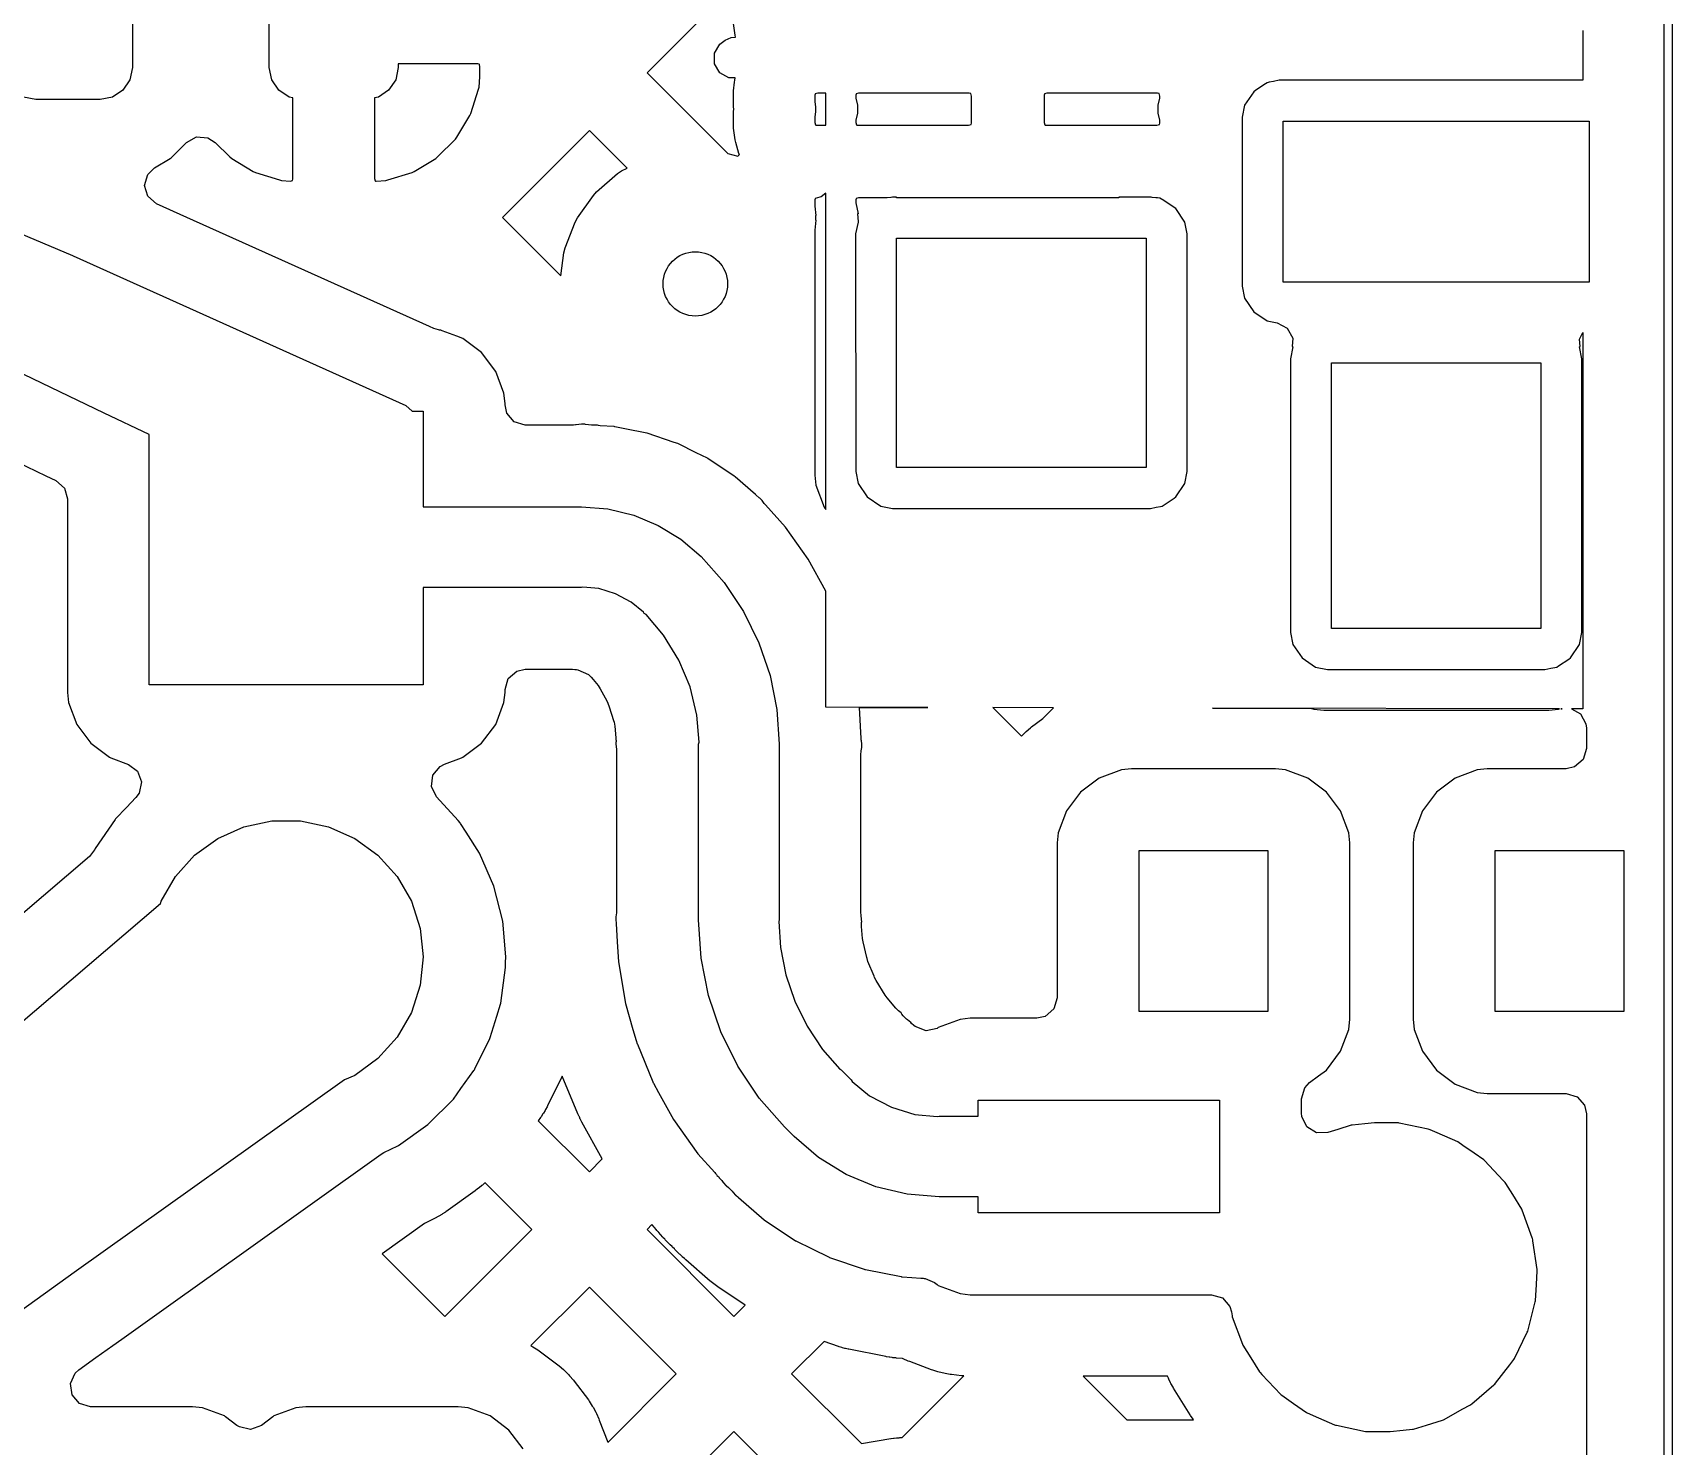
# Model space of a CAD drawing. Extents: x 54.1 to 108.3, y -71.2 to -40.8.
# Drawn here: x 98.14 to 108.31, y -59.66 to -50.88 of the extents above; entities that cross this region are included whole.
import ezdxf

# ---------------------------------------------------------------- set-up
doc = ezdxf.new("R2010")
doc.units = 0
doc.layers.add('BLACK', color=7, linetype='CONTINUOUS')

msp = doc.modelspace()

# ---------------------------------------------------------------- linework, layer by layer
at = {"layer": 'BLACK', "linetype": 'CONTINUOUS'}
for p, q in [((108.265, -71.045), (108.265, -40.895)), ((108.315, -40.87), (108.315, -71.07)), ((98.755, -50.545), (98.755, -51.095)), ((99.605, -51.095), (99.605, -50.545)), ((102.486, -50.5932), (101.95, -51.1287)), ((102.498, -50.8945), (102.487, -50.8229)), ((107.76, -50.8654), (107.76, -51.1755)), ((102.369, -51.0077), (102.402, -50.9516)), ((102.402, -50.9516), (102.435, -50.9263)), ((102.402, -50.9516), (102.402, -50.9516)), ((102.435, -50.9263), (102.473, -50.9104)), ((102.473, -50.9104), (102.5, -50.9068)), ((102.5, -50.9068), (102.498, -50.8945)), ((98.755, -51.095), (98.7398, -51.1715)), ((99.6202, -51.1715), (99.605, -51.095)), ((100.405, -51.095), (100.39, -51.1715)), ((100.899, -51.074), (100.405, -51.074)), ((100.405, -51.074), (100.405, -51.095)), ((100.907, -51.0757), (100.899, -51.074)), ((100.909, -51.0769), (100.907, -51.0757)), ((100.913, -51.0921), (100.909, -51.0769)), ((100.913, -51.1487), (100.913, -51.0921)), ((102.369, -51.0724), (102.369, -51.0077)), ((102.402, -51.1284), (102.369, -51.0724)), ((98.7398, -51.1715), (98.6964, -51.2364)), ((99.6636, -51.2364), (99.6202, -51.1715)), ((100.39, -51.1715), (100.346, -51.2364)), ((100.907, -51.2183), (100.913, -51.1545)), ((100.913, -51.1545), (100.913, -51.1487)), ((101.95, -51.1287), (102.452, -51.6308)), ((102.458, -51.1607), (102.402, -51.1284)), ((102.498, -51.1607), (102.458, -51.1607)), ((102.487, -51.2415), (102.493, -51.1875)), ((102.493, -51.1875), (102.495, -51.1742)), ((102.495, -51.1742), (102.498, -51.1607)), ((105.79, -51.1972), (105.73, -51.2375)), ((105.801, -51.1903), (105.79, -51.1972)), ((105.79, -51.1972), (105.79, -51.1972)), ((105.813, -51.1878), (105.801, -51.1903)), ((105.839, -51.1826), (105.813, -51.1878)), ((105.813, -51.1878), (105.813, -51.1878)), ((105.875, -51.1755), (105.839, -51.1826)), ((106.044, -51.1755), (105.875, -51.1755)), ((107.76, -51.1755), (106.044, -51.1755)), ((98.155, -51.295), (98.0785, -51.2798)), ((98.555, -51.295), (98.155, -51.295)), ((98.6315, -51.2798), (98.555, -51.295)), ((98.6964, -51.2364), (98.6315, -51.2798)), ((99.7285, -51.2798), (99.6636, -51.2364)), ((99.751, -51.2843), (99.7285, -51.2798)), ((99.751, -51.7895), (99.751, -51.2843)), ((100.282, -51.2798), (100.259, -51.2843)), ((100.259, -51.2843), (100.259, -51.7849)), ((100.346, -51.2364), (100.282, -51.2798)), ((100.857, -51.3812), (100.904, -51.2314)), ((100.904, -51.2314), (100.907, -51.2183)), ((102.486, -51.255), (102.487, -51.2415)), ((102.486, -51.3031), (102.486, -51.255)), ((102.994, -51.2609), (102.992, -51.2685)), ((102.992, -51.2685), (102.992, -51.2997)), ((102.995, -51.2595), (102.994, -51.2609)), ((103.01, -51.255), (102.995, -51.2595)), ((103.06, -51.255), (103.01, -51.255)), ((103.06, -51.455), (103.06, -51.255)), ((103.248, -51.2609), (103.246, -51.2685)), ((103.246, -51.2685), (103.246, -51.2738)), ((103.246, -51.2738), (103.247, -51.2861)), ((103.247, -51.2861), (103.256, -51.3304)), ((103.249, -51.2595), (103.248, -51.2609)), ((103.264, -51.255), (103.249, -51.2595)), ((103.951, -51.255), (103.264, -51.255)), ((103.959, -51.2567), (103.951, -51.255)), ((103.961, -51.2579), (103.959, -51.2567)), ((103.965, -51.2731), (103.961, -51.2579)), ((103.965, -51.4415), (103.965, -51.2731)), ((104.417, -51.2609), (104.415, -51.2685)), ((104.415, -51.2685), (104.415, -51.4369)), ((104.418, -51.2595), (104.417, -51.2609)), ((104.433, -51.255), (104.418, -51.2595)), ((105.12, -51.255), (104.433, -51.255)), ((105.128, -51.2567), (105.12, -51.255)), ((105.124, -51.3304), (105.133, -51.2861)), ((105.13, -51.2579), (105.128, -51.2567)), ((105.134, -51.2731), (105.13, -51.2579)), ((105.133, -51.2861), (105.134, -51.2738)), ((105.134, -51.2738), (105.134, -51.2731)), ((105.717, -51.2465), (105.66, -51.3307)), ((105.73, -51.2375), (105.717, -51.2465)), ((100.77, -51.5286), (100.851, -51.395)), ((100.851, -51.395), (100.857, -51.3812)), ((102.486, -51.3065), (102.486, -51.3031)), ((102.486, -51.3202), (102.486, -51.3065)), ((102.487, -51.3236), (102.486, -51.3202)), ((102.486, -51.3898), (102.487, -51.3864)), ((102.486, -51.4035), (102.486, -51.3898)), ((102.487, -51.3372), (102.487, -51.3236)), ((102.488, -51.3406), (102.487, -51.3372)), ((102.487, -51.3728), (102.488, -51.3694)), ((102.487, -51.3864), (102.487, -51.3728)), ((102.489, -51.3543), (102.488, -51.3406)), ((102.488, -51.3694), (102.489, -51.3557)), ((102.489, -51.355), (102.489, -51.3543)), ((102.489, -51.3557), (102.489, -51.355)), ((102.992, -51.2997), (102.992, -51.3065)), ((102.992, -51.3065), (102.996, -51.3414)), ((102.996, -51.3686), (102.992, -51.4035)), ((102.996, -51.3414), (102.996, -51.3686)), ((103.256, -51.3796), (103.247, -51.4239)), ((103.256, -51.3304), (103.256, -51.3796)), ((105.124, -51.3796), (105.124, -51.3304)), ((105.133, -51.4239), (105.124, -51.3796)), ((105.66, -51.3307), (105.645, -51.4049)), ((101.592, -51.4865), (101.052, -52.0268)), ((101.826, -51.7203), (101.592, -51.4865)), ((102.486, -51.4069), (102.486, -51.4035)), ((102.486, -51.455), (102.486, -51.4069)), ((102.487, -51.4729), (102.486, -51.455)), ((102.498, -51.5445), (102.487, -51.4729)), ((102.992, -51.4035), (102.992, -51.4103)), ((102.992, -51.4103), (102.992, -51.4369)), ((102.992, -51.4369), (102.996, -51.4521)), ((102.996, -51.4521), (102.998, -51.4533)), ((102.998, -51.4533), (103.006, -51.455)), ((103.006, -51.455), (103.06, -51.455)), ((103.247, -51.4239), (103.246, -51.4362)), ((103.246, -51.4362), (103.246, -51.4369)), ((103.246, -51.4369), (103.25, -51.4521)), ((103.25, -51.4521), (103.252, -51.4533)), ((103.252, -51.4533), (103.26, -51.455)), ((103.26, -51.455), (103.947, -51.455)), ((103.947, -51.455), (103.962, -51.4505)), ((103.962, -51.4505), (103.963, -51.4491)), ((103.963, -51.4491), (103.965, -51.4415)), ((104.415, -51.4369), (104.419, -51.4521)), ((104.419, -51.4521), (104.421, -51.4533)), ((104.421, -51.4533), (104.429, -51.455)), ((104.429, -51.455), (105.116, -51.455)), ((105.116, -51.455), (105.131, -51.4505)), ((105.131, -51.4505), (105.132, -51.4491)), ((105.132, -51.4491), (105.134, -51.4415)), ((105.134, -51.4362), (105.133, -51.4239)), ((105.134, -51.4415), (105.134, -51.4362)), ((105.645, -51.4049), (105.646, -52.4551)), ((105.9, -52.43), (105.9, -51.43)), ((105.9, -51.43), (107.8, -51.43)), ((107.8, -51.43), (107.8, -52.43)), ((96.6733, -51.54), (98.3837, -52.2645)), ((98.9954, -51.6566), (99.0913, -51.5608)), ((99.0913, -51.5608), (99.1536, -51.5267)), ((99.1536, -51.5267), (99.2244, -51.5318)), ((99.2244, -51.5318), (99.2694, -51.5608)), ((99.2694, -51.5608), (99.3596, -51.6509)), ((100.65, -51.6509), (100.761, -51.5404)), ((100.761, -51.5404), (100.77, -51.5286)), ((102.501, -51.5621), (102.498, -51.5445)), ((102.521, -51.6302), (102.501, -51.5621)), ((98.8916, -51.7195), (98.9889, -51.6606)), ((98.9889, -51.6606), (98.9954, -51.6566)), ((98.9889, -51.6606), (98.9889, -51.6606)), ((99.3596, -51.6509), (99.3714, -51.6602)), ((99.3714, -51.6602), (99.505, -51.7411)), ((100.505, -51.7411), (100.639, -51.6602)), ((100.639, -51.6602), (100.65, -51.6509)), ((102.452, -51.6308), (102.513, -51.6461)), ((102.513, -51.6461), (102.524, -51.6356)), ((102.524, -51.6356), (102.521, -51.6302)), ((98.8309, -51.8279), (98.8506, -51.7597)), ((98.8506, -51.7597), (98.8916, -51.7195)), ((99.505, -51.7411), (99.5188, -51.7473)), ((99.5188, -51.7473), (99.6686, -51.7943)), ((99.6686, -51.7943), (99.6817, -51.7969)), ((99.6817, -51.7969), (99.7366, -51.8019)), ((99.7366, -51.8019), (99.7481, -51.7985)), ((99.7481, -51.7985), (99.7493, -51.7971)), ((99.7493, -51.7971), (99.751, -51.7895)), ((100.259, -51.7849), (100.263, -51.8001)), ((100.263, -51.8001), (100.265, -51.8013)), ((100.265, -51.8013), (100.269, -51.8023)), ((100.269, -51.8023), (100.328, -51.7969)), ((100.328, -51.7969), (100.341, -51.7943)), ((100.341, -51.7943), (100.491, -51.7473)), ((100.491, -51.7473), (100.505, -51.7411)), ((101.637, -51.8678), (101.766, -51.7552)), ((101.766, -51.7552), (101.791, -51.7382)), ((101.791, -51.7382), (101.826, -51.7203)), ((98.8513, -51.8959), (98.8309, -51.8279)), ((98.9052, -51.9421), (98.8513, -51.8959)), ((101.518, -52.0305), (101.617, -51.8903)), ((101.617, -51.8903), (101.637, -51.8678)), ((102.995, -51.9095), (102.994, -51.9109)), ((103.023, -51.9011), (102.995, -51.9095)), ((103.032, -51.8983), (103.023, -51.9011)), ((103.06, -51.8773), (103.032, -51.8983)), ((103.06, -53.8409), (103.06, -51.8773)), ((103.249, -51.9095), (103.248, -51.9109)), ((103.264, -51.905), (103.249, -51.9095)), ((103.44, -51.905), (103.264, -51.905)), ((103.464, -51.9026), (103.44, -51.905)), ((103.465, -51.9024), (103.464, -51.9026)), ((103.475, -51.9005), (103.465, -51.9024)), ((103.5, -51.9005), (103.475, -51.9005)), ((103.5, -51.905), (103.5, -51.9005)), ((104.88, -51.905), (103.5, -51.905)), ((105.075, -51.9005), (104.88, -51.9005)), ((104.88, -51.9005), (104.88, -51.905)), ((105.081, -51.9017), (105.075, -51.9005)), ((105.086, -51.9026), (105.081, -51.9017)), ((105.11, -51.905), (105.086, -51.9026)), ((105.12, -51.905), (105.11, -51.905)), ((105.134, -51.908), (105.12, -51.905)), ((105.145, -51.9143), (105.134, -51.908)), ((98.5807, -53.242), (95.8875, -51.9536)), ((99.0931, -52.0267), (98.9052, -51.9421)), ((102.994, -51.9109), (102.992, -51.9185)), ((102.992, -51.9185), (102.992, -51.9497)), ((102.992, -51.9497), (102.992, -51.9565)), ((102.992, -51.9565), (102.999, -52.0152)), ((103.248, -51.9109), (103.246, -51.9185)), ((103.246, -51.9185), (103.246, -51.9238)), ((103.246, -51.9238), (103.247, -51.9361)), ((103.247, -51.9361), (103.261, -52.0041)), ((103.261, -52.0041), (103.256, -52.005)), ((103.256, -52.005), (103.261, -52.0518)), ((105.149, -51.9153), (105.145, -51.9143)), ((105.233, -51.9715), (105.149, -51.9153)), ((105.29, -52.0557), (105.233, -51.9715)), ((99.0931, -52.0268), (99.0931, -52.0267)), ((100.599, -52.7051), (99.0931, -52.0268)), ((101.052, -52.0268), (101.415, -52.3901)), ((101.442, -52.2169), (101.504, -52.0572)), ((101.504, -52.0572), (101.518, -52.0305)), ((102.998, -52.0447), (102.992, -52.1069)), ((102.992, -52.1069), (102.992, -53.6281)), ((102.999, -52.0152), (102.996, -52.0155)), ((102.996, -52.0155), (102.996, -52.0444)), ((102.996, -52.0444), (102.998, -52.0447)), ((103.26, -52.0557), (103.245, -52.1299)), ((103.261, -52.0518), (103.26, -52.0557)), ((103.26, -52.0557), (103.26, -52.0557)), ((105.304, -52.1299), (105.29, -52.0557)), ((103.245, -52.1299), (103.246, -53.6051)), ((103.5, -53.58), (103.5, -52.155)), ((103.5, -52.155), (105.05, -52.155)), ((105.05, -52.155), (105.05, -53.58)), ((105.304, -53.6051), (105.304, -52.1299)), ((98.3837, -52.2645), (98.3863, -52.2656)), ((98.3863, -52.2656), (100.452, -53.1958)), ((101.415, -52.3901), (101.434, -52.2462)), ((101.434, -52.2462), (101.442, -52.2169)), ((105.646, -52.4551), (105.66, -52.5293)), ((107.8, -52.43), (105.9, -52.43)), ((105.66, -52.5293), (105.717, -52.6135)), ((105.717, -52.6135), (105.801, -52.6697)), ((100.626, -52.7172), (100.599, -52.7051)), ((100.655, -52.725), (100.626, -52.7172)), ((105.801, -52.6697), (105.832, -52.6759)), ((105.832, -52.6759), (105.862, -52.6818)), ((105.862, -52.6818), (105.924, -52.7147)), ((105.924, -52.7147), (105.96, -52.7764)), ((100.655, -52.7256), (100.655, -52.725)), ((100.662, -52.7274), (100.655, -52.7256)), ((100.67, -52.7283), (100.662, -52.7274)), ((100.678, -52.731), (100.67, -52.7283)), ((100.769, -52.7653), (100.678, -52.731)), ((100.678, -52.731), (100.678, -52.731)), ((100.807, -52.7794), (100.769, -52.7653)), ((100.923, -52.8667), (100.807, -52.7794)), ((105.96, -52.7764), (105.955, -52.8297)), ((107.739, -52.783), (107.76, -52.7411)), ((107.744, -52.8298), (107.739, -52.783)), ((107.76, -52.7411), (107.76, -55.08)), ((101.011, -52.9833), (100.923, -52.8667)), ((105.96, -52.8307), (105.945, -52.9049)), ((105.945, -52.9049), (105.946, -54.6051)), ((105.955, -52.8297), (105.96, -52.8307)), ((107.74, -52.8307), (107.744, -52.8298)), ((107.754, -52.9049), (107.74, -52.8307)), ((107.754, -54.6051), (107.754, -52.9049)), ((101.062, -53.1197), (101.011, -52.9833)), ((106.2, -54.58), (106.2, -52.93)), ((106.2, -52.93), (107.5, -52.93)), ((107.5, -52.93), (107.5, -54.58)), ((101.069, -53.1819), (101.062, -53.1197)), ((100.452, -53.1958), (100.492, -53.23)), ((100.492, -53.23), (100.56, -53.23)), ((100.56, -53.23), (100.56, -53.825)), ((101.069, -53.1905), (101.069, -53.1819)), ((101.08, -53.2428), (101.069, -53.1905)), ((97.5819, -53.3273), (98.2177, -53.6315)), ((98.86, -53.3756), (98.5807, -53.242)), ((101.126, -53.2965), (101.08, -53.2428)), ((101.194, -53.3165), (101.126, -53.2965)), ((101.493, -53.3165), (101.194, -53.3165)), ((101.507, -53.3157), (101.493, -53.3165)), ((101.511, -53.3153), (101.507, -53.3157)), ((101.543, -53.3117), (101.511, -53.3153)), ((101.547, -53.3118), (101.543, -53.3117)), ((101.555, -53.3119), (101.547, -53.3118)), ((101.547, -53.3118), (101.547, -53.3118)), ((101.564, -53.312), (101.555, -53.3119)), ((101.568, -53.3125), (101.564, -53.312)), ((101.587, -53.3153), (101.568, -53.3125)), ((101.605, -53.3165), (101.587, -53.3153)), ((101.626, -53.3165), (101.605, -53.3165)), ((101.628, -53.3166), (101.626, -53.3165)), ((101.631, -53.3168), (101.628, -53.3166)), ((101.628, -53.3166), (101.628, -53.3166)), ((101.637, -53.3172), (101.631, -53.3168)), ((101.631, -53.3168), (101.631, -53.3168)), ((101.643, -53.3185), (101.637, -53.3172)), ((101.648, -53.3194), (101.643, -53.3185)), ((101.66, -53.3208), (101.648, -53.319)), ((101.648, -53.319), (101.648, -53.3194)), ((101.743, -53.3263), (101.66, -53.3208)), ((101.747, -53.3265), (101.743, -53.3263)), ((101.743, -53.3263), (101.743, -53.3263)), ((101.751, -53.3273), (101.747, -53.3265)), ((101.813, -53.3398), (101.751, -53.3273)), ((101.751, -53.3273), (101.751, -53.3273)), ((98.86, -54.93), (98.86, -53.3756)), ((101.948, -53.3664), (101.813, -53.3398)), ((101.951, -53.3678), (101.948, -53.3664)), ((102.119, -53.4245), (101.951, -53.3678)), ((101.951, -53.3678), (101.951, -53.3678)), ((102.141, -53.4322), (102.119, -53.4245)), ((102.145, -53.434), (102.141, -53.4322)), ((102.255, -53.4884), (102.145, -53.434)), ((102.145, -53.434), (102.145, -53.434)), ((102.325, -53.5227), (102.255, -53.4884)), ((102.328, -53.525), (102.325, -53.5227)), ((102.491, -53.6341), (102.328, -53.525)), ((102.328, -53.525), (102.328, -53.525)), ((98.2177, -53.6315), (98.2799, -53.6613)), ((102.495, -53.6364), (102.491, -53.6341)), ((102.491, -53.6341), (102.491, -53.6341)), ((102.498, -53.6391), (102.495, -53.6364)), ((102.623, -53.7488), (102.498, -53.6391)), ((102.498, -53.6391), (102.498, -53.6391)), ((102.992, -53.6281), (102.998, -53.6903)), ((103.246, -53.6051), (103.26, -53.6793)), ((105.05, -53.58), (103.5, -53.58)), ((105.29, -53.6793), (105.304, -53.6051)), ((98.2799, -53.6613), (98.3327, -53.7087)), ((98.3327, -53.7087), (98.3515, -53.7749)), ((102.998, -53.6903), (103.049, -53.8267)), ((103.26, -53.6793), (103.317, -53.7635)), ((105.233, -53.7635), (105.29, -53.6793)), ((98.3515, -53.7749), (98.3515, -54.9781)), ((100.56, -53.825), (101.543, -53.825)), ((101.543, -53.825), (101.707, -53.838)), ((101.707, -53.838), (101.868, -53.8765)), ((102.628, -53.7526), (102.623, -53.7488)), ((102.647, -53.7681), (102.628, -53.7526)), ((102.65, -53.7703), (102.647, -53.7681)), ((102.647, -53.7681), (102.647, -53.7681)), ((102.652, -53.7723), (102.65, -53.7703)), ((102.65, -53.7703), (102.65, -53.7703)), ((102.662, -53.7827), (102.652, -53.7723)), ((102.665, -53.7856), (102.662, -53.7827)), ((102.662, -53.7827), (102.662, -53.7827)), ((102.678, -53.8033), (102.665, -53.7856)), ((102.685, -53.8114), (102.678, -53.8033)), ((102.81, -53.952), (102.685, -53.8114)), ((103.049, -53.8267), (103.06, -53.8409)), ((103.317, -53.7635), (103.401, -53.8197)), ((103.401, -53.8197), (103.475, -53.8345)), ((103.475, -53.8345), (104.275, -53.8345)), ((104.275, -53.8345), (105.075, -53.8345)), ((105.075, -53.8345), (105.111, -53.8274)), ((105.111, -53.8274), (105.137, -53.8222)), ((105.137, -53.8222), (105.149, -53.8197)), ((105.137, -53.8222), (105.137, -53.8222)), ((105.149, -53.8197), (105.16, -53.8128)), ((105.16, -53.8128), (105.223, -53.7704)), ((105.16, -53.8128), (105.16, -53.8128)), ((105.223, -53.7704), (105.233, -53.7635)), ((101.868, -53.8765), (102.02, -53.9397)), ((102.02, -53.9397), (102.161, -54.026)), ((102.161, -54.026), (102.287, -54.1332)), ((102.951, -54.1497), (102.81, -53.952)), ((102.287, -54.1332), (102.287, -54.1332)), ((102.287, -54.1332), (102.429, -54.2955)), ((103.06, -54.3477), (102.951, -54.1497)), ((101.543, -54.325), (100.56, -54.325)), ((100.56, -54.325), (100.56, -54.93)), ((101.552, -54.3232), (101.543, -54.325)), ((101.651, -54.333), (101.552, -54.3232)), ((101.755, -54.3646), (101.651, -54.333)), ((102.429, -54.2955), (102.549, -54.4749)), ((103.06, -55.07), (103.06, -54.3477)), ((101.851, -54.4159), (101.755, -54.3646)), ((101.928, -54.4792), (101.851, -54.4159)), ((101.933, -54.4868), (101.928, -54.4792)), ((101.944, -54.494), (101.933, -54.4868)), ((102.053, -54.6219), (101.944, -54.494)), ((102.549, -54.4749), (102.644, -54.6685)), ((102.148, -54.7762), (102.053, -54.6219)), ((105.946, -54.6051), (105.96, -54.6793)), ((107.5, -54.58), (106.2, -54.58)), ((107.74, -54.6793), (107.754, -54.6051)), ((102.644, -54.6685), (102.714, -54.8728)), ((105.96, -54.6793), (106.017, -54.7635)), ((107.683, -54.7635), (107.74, -54.6793)), ((101.089, -54.8914), (101.142, -54.8449)), ((101.142, -54.8449), (101.194, -54.8335)), ((101.194, -54.8335), (101.487, -54.8335)), ((101.487, -54.8335), (101.502, -54.8345)), ((101.502, -54.8345), (101.513, -54.8359)), ((101.513, -54.8359), (101.521, -54.8369)), ((101.521, -54.8369), (101.586, -54.8652)), ((102.217, -54.9434), (102.148, -54.7762)), ((106.017, -54.7635), (106.101, -54.8197)), ((106.101, -54.8197), (106.175, -54.8345)), ((106.175, -54.8345), (106.85, -54.8345)), ((106.85, -54.8345), (107.525, -54.8345)), ((107.525, -54.8345), (107.561, -54.8274)), ((107.561, -54.8274), (107.587, -54.8222)), ((107.587, -54.8222), (107.599, -54.8197)), ((107.587, -54.8222), (107.587, -54.8222)), ((107.599, -54.8197), (107.61, -54.8128)), ((107.61, -54.8128), (107.673, -54.7704)), ((107.61, -54.8128), (107.61, -54.8128)), ((107.673, -54.7704), (107.683, -54.7635)), ((100.56, -54.93), (98.86, -54.93)), ((101.069, -54.9595), (101.089, -54.8914)), ((101.069, -54.9781), (101.069, -54.9595)), ((101.586, -54.8652), (101.603, -54.8819)), ((101.603, -54.8819), (101.615, -54.8968)), ((101.615, -54.8968), (101.646, -54.9339)), ((101.646, -54.9339), (101.659, -54.9545)), ((101.659, -54.9545), (101.7, -55.0306)), ((102.259, -55.1194), (102.217, -54.9434)), ((102.714, -54.8728), (102.756, -55.0845)), ((98.3515, -54.9781), (98.3583, -55.0403)), ((98.3583, -55.0403), (98.4094, -55.1767)), ((101.011, -55.1767), (101.062, -55.0403)), ((101.062, -55.0403), (101.069, -54.9781)), ((101.7, -55.0306), (101.707, -55.0435)), ((101.707, -55.0435), (101.716, -55.0663)), ((101.716, -55.0663), (101.742, -55.1514)), ((101.742, -55.1514), (101.746, -55.1628)), ((101.746, -55.1628), (101.75, -55.1871)), ((102.273, -55.287), (102.259, -55.1194)), ((102.756, -55.0845), (102.77, -55.2998)), ((103.693, -55.0713), (103.06, -55.07)), ((103.28, -55.2639), (103.269, -55.0704)), ((103.269, -55.0704), (103.693, -55.0713)), ((104.474, -55.073), (104.097, -55.0722)), ((104.097, -55.0722), (104.275, -55.2497)), ((104.338, -55.1918), (104.407, -55.1404)), ((104.407, -55.1404), (104.474, -55.073)), ((107.616, -55.0797), (105.461, -55.0751)), ((105.461, -55.0751), (106.075, -55.0764)), ((106.075, -55.0764), (106.09, -55.0817)), ((106.09, -55.0817), (106.152, -55.0885)), ((106.152, -55.0885), (107.548, -55.0885)), ((107.548, -55.0885), (107.61, -55.0817)), ((107.61, -55.0817), (107.616, -55.0797)), ((107.632, -55.0797), (107.623, -55.0797)), ((107.623, -55.0797), (107.626, -55.0797)), ((107.626, -55.0797), (107.626, -55.0801)), ((107.626, -55.0801), (107.632, -55.0797)), ((107.76, -55.08), (107.69, -55.0799)), ((107.69, -55.0799), (107.745, -55.1099)), ((107.745, -55.1099), (107.779, -55.1722)), ((98.4094, -55.1767), (98.4967, -55.2933)), ((100.923, -55.2933), (101.011, -55.1767)), ((101.75, -55.1871), (101.757, -55.2587)), ((101.757, -55.2587), (101.757, -55.2751)), ((103.28, -55.2714), (103.28, -55.2639)), ((104.275, -55.2497), (104.297, -55.2272)), ((104.297, -55.2272), (104.304, -55.2211)), ((104.304, -55.2211), (104.331, -55.1975)), ((104.331, -55.1975), (104.338, -55.1918)), ((107.779, -55.1722), (107.782, -55.1992)), ((107.782, -55.1992), (107.782, -55.3255)), ((98.4967, -55.2933), (98.6133, -55.3806)), ((100.807, -55.3806), (100.923, -55.2933)), ((101.757, -55.2751), (101.758, -55.2751)), ((101.758, -55.2822), (101.757, -55.2892)), ((101.757, -55.2892), (101.757, -55.2962)), ((101.757, -55.2962), (101.757, -55.2962)), ((101.757, -55.2962), (101.761, -55.3312)), ((101.758, -55.2751), (101.758, -55.2822)), ((101.761, -55.3312), (101.761, -55.3435)), ((101.761, -55.3435), (101.761, -56.3278)), ((102.27, -55.2998), (102.273, -55.287)), ((102.27, -56.39), (102.27, -55.2998)), ((102.77, -55.2998), (102.77, -56.39)), ((103.278, -55.362), (103.28, -55.3444)), ((103.278, -56.3463), (103.278, -55.362)), ((103.281, -55.2783), (103.28, -55.2714)), ((103.28, -55.3444), (103.282, -55.325)), ((103.283, -55.2959), (103.281, -55.2783)), ((103.282, -55.325), (103.283, -55.3211)), ((103.282, -55.325), (103.282, -55.325)), ((103.283, -55.2998), (103.283, -55.2959)), ((103.283, -55.2959), (103.283, -55.2959)), ((103.283, -55.3211), (103.283, -55.2998)), ((107.782, -55.3255), (107.762, -55.3936)), ((98.6133, -55.3806), (98.6217, -55.3838)), ((98.6217, -55.3838), (98.6217, -55.3838)), ((98.6217, -55.3838), (98.7305, -55.4245)), ((98.7305, -55.4245), (98.7872, -55.4672)), ((98.7872, -55.4672), (98.8119, -55.5337)), ((100.62, -55.4921), (100.665, -55.4374)), ((100.665, -55.4374), (100.692, -55.4237)), ((100.692, -55.4237), (100.798, -55.3838)), ((100.798, -55.3838), (100.807, -55.3806)), ((104.895, -55.4583), (104.758, -55.5094)), ((104.957, -55.4515), (104.895, -55.4583)), ((105.853, -55.4515), (104.957, -55.4515)), ((105.915, -55.4583), (105.853, -55.4515)), ((106.052, -55.5094), (105.915, -55.4583)), ((107.105, -55.4583), (106.968, -55.5094)), ((107.167, -55.4515), (107.105, -55.4583)), ((107.656, -55.4515), (107.167, -55.4515)), ((107.708, -55.4401), (107.656, -55.4515)), ((107.762, -55.3936), (107.708, -55.4401)), ((98.8119, -55.5337), (98.7967, -55.6031)), ((100.612, -55.5626), (100.62, -55.4921)), ((100.643, -55.6265), (100.612, -55.5626)), ((104.758, -55.5094), (104.642, -55.5967)), ((106.168, -55.5967), (106.052, -55.5094)), ((106.968, -55.5094), (106.852, -55.5967)), ((98.7773, -55.6296), (98.7177, -55.692)), ((98.7967, -55.6031), (98.7773, -55.6296)), ((100.777, -55.7736), (100.643, -55.6265)), ((104.642, -55.5967), (104.554, -55.7133)), ((106.256, -55.7133), (106.168, -55.5967)), ((106.852, -55.5967), (106.764, -55.7133)), ((98.6477, -55.7664), (98.6069, -55.8263)), ((98.6506, -55.7621), (98.6477, -55.7664)), ((98.6477, -55.7664), (98.6477, -55.7664)), ((98.7177, -55.692), (98.6506, -55.7621)), ((99.4473, -55.8116), (99.6212, -55.7747)), ((99.6212, -55.7747), (99.7988, -55.7747)), ((99.7988, -55.7747), (99.9727, -55.8116)), ((100.79, -55.7883), (100.777, -55.7736)), ((104.554, -55.7133), (104.503, -55.8497)), ((106.307, -55.8497), (106.256, -55.7133)), ((106.764, -55.7133), (106.713, -55.8497)), ((98.6069, -55.8263), (98.5247, -55.9467)), ((99.285, -55.8839), (99.4473, -55.8116)), ((99.9727, -55.8116), (100.135, -55.8839)), ((100.793, -55.7926), (100.79, -55.7883)), ((100.828, -55.8463), (100.793, -55.7926)), ((100.793, -55.7926), (100.793, -55.7926)), ((100.911, -55.9758), (100.828, -55.8463)), ((104.503, -55.8497), (104.496, -55.9119)), ((106.313, -55.9119), (106.307, -55.8497)), ((106.713, -55.8497), (106.706, -55.9119)), ((98.5198, -55.9557), (98.4892, -55.996)), ((98.52, -55.9559), (98.5198, -55.9557)), ((98.521, -55.9541), (98.52, -55.9559)), ((98.5217, -55.9532), (98.521, -55.9541)), ((98.5226, -55.9514), (98.5217, -55.9532)), ((98.5247, -55.9467), (98.5226, -55.9514)), ((98.5226, -55.9514), (98.5226, -55.9514)), ((99.1412, -55.9883), (99.285, -55.8839)), ((100.135, -55.8839), (100.279, -55.9883)), ((101, -56.1807), (100.911, -55.9758)), ((104.496, -55.9119), (104.496, -56.8755)), ((105.005, -56.96), (105.005, -55.96)), ((105.005, -55.96), (105.805, -55.96)), ((105.805, -55.96), (105.805, -56.96)), ((106.313, -57.0081), (106.313, -55.9119)), ((106.706, -55.9119), (106.706, -57.0081)), ((107.215, -56.96), (107.215, -55.96)), ((107.215, -55.96), (108.015, -55.96)), ((108.015, -55.96), (108.015, -56.96)), ((98.4892, -55.996), (97.3503, -56.9675)), ((99.0223, -56.1204), (99.1412, -55.9883)), ((100.279, -55.9883), (100.398, -56.1204)), ((98.9335, -56.2743), (99.0223, -56.1204)), ((100.398, -56.1204), (100.487, -56.2743)), ((101.055, -56.3974), (101, -56.1807)), ((98.9288, -56.2887), (98.9335, -56.2743)), ((100.487, -56.2743), (100.541, -56.4433)), ((96.04, -58.7529), (98.9288, -56.2887)), ((101.758, -56.3615), (101.757, -56.3687)), ((101.757, -56.3687), (101.757, -56.39)), ((101.76, -56.3454), (101.758, -56.3615)), ((101.761, -56.3278), (101.76, -56.3454)), ((103.279, -56.3586), (103.278, -56.3463)), ((103.282, -56.39), (103.279, -56.3586)), ((100.541, -56.4433), (100.56, -56.62)), ((101.073, -56.62), (101.055, -56.3974)), ((101.757, -56.39), (101.757, -56.3939)), ((101.757, -56.3939), (101.757, -56.3939)), ((101.757, -56.3939), (101.759, -56.4067)), ((101.759, -56.4067), (101.759, -56.4137)), ((101.759, -56.4137), (101.765, -56.5265)), ((102.286, -56.6275), (102.27, -56.39)), ((102.77, -56.39), (102.768, -56.4007)), ((102.768, -56.4007), (102.778, -56.5626)), ((103.283, -56.4007), (103.282, -56.39)), ((103.282, -56.4076), (103.283, -56.4007)), ((103.282, -56.4147), (103.282, -56.4076)), ((103.282, -56.4325), (103.282, -56.4147)), ((103.282, -56.4147), (103.282, -56.4147)), ((103.288, -56.5069), (103.282, -56.4325)), ((101.765, -56.5265), (101.772, -56.651)), ((102.778, -56.5626), (102.812, -56.7322)), ((103.291, -56.5265), (103.288, -56.5069)), ((103.314, -56.6234), (103.291, -56.5265)), ((100.56, -56.62), (100.541, -56.7967)), ((101.042, -56.9081), (101.072, -56.6866)), ((101.072, -56.651), (101.073, -56.6234)), ((101.072, -56.6866), (101.072, -56.651)), ((101.073, -56.6234), (101.073, -56.62)), ((101.073, -56.6234), (101.073, -56.6234)), ((101.772, -56.651), (101.816, -56.9088)), ((102.332, -56.8609), (102.286, -56.6275)), ((103.316, -56.6309), (103.314, -56.6234)), ((103.322, -56.6497), (103.316, -56.6309)), ((103.36, -56.7403), (103.322, -56.6497)), ((102.812, -56.7322), (102.868, -56.8959)), ((103.363, -56.7489), (103.36, -56.7403)), ((103.372, -56.7665), (103.363, -56.7489)), ((103.428, -56.8581), (103.372, -56.7665)), ((100.541, -56.7967), (100.487, -56.9657)), ((102.408, -57.0862), (102.332, -56.8609)), ((102.868, -56.8959), (102.944, -57.051)), ((103.44, -56.8741), (103.428, -56.8581)), ((103.495, -56.9389), (103.44, -56.8741)), ((104.496, -56.8755), (104.476, -56.9436)), ((100.487, -56.9657), (100.398, -57.1196)), ((100.977, -57.1218), (101.018, -56.9884)), ((101.018, -56.9884), (101.041, -56.913)), ((101.041, -56.913), (101.042, -56.9081)), ((101.041, -56.913), (101.041, -56.913)), ((101.816, -56.9088), (101.863, -57.0703)), ((103.511, -56.9545), (103.495, -56.9389)), ((103.527, -56.9675), (103.511, -56.9545)), ((103.533, -56.9759), (103.527, -56.9675)), ((103.541, -56.986), (103.533, -56.9759)), ((103.561, -57.0062), (103.541, -56.986)), ((104.423, -56.9901), (104.37, -57.0015)), ((104.476, -56.9436), (104.423, -56.9901)), ((105.805, -56.96), (105.005, -56.96)), ((108.015, -56.96), (107.215, -56.96)), ((101.863, -57.0703), (101.883, -57.1401)), ((102.514, -57.2996), (102.408, -57.0862)), ((102.944, -57.051), (103.04, -57.1948)), ((103.567, -57.0115), (103.561, -57.0062)), ((103.587, -57.0279), (103.567, -57.0115)), ((103.592, -57.0334), (103.587, -57.0279)), ((103.592, -57.0343), (103.592, -57.0334)), ((103.606, -57.0465), (103.592, -57.0343)), ((103.615, -57.0535), (103.606, -57.0465)), ((103.683, -57.0792), (103.615, -57.0535)), ((103.752, -57.0642), (103.683, -57.0792)), ((103.758, -57.0594), (103.752, -57.0642)), ((103.895, -57.0083), (103.758, -57.0594)), ((103.957, -57.0015), (103.895, -57.0083)), ((104.37, -57.0015), (103.957, -57.0015)), ((106.256, -57.2067), (106.307, -57.0703)), ((106.307, -57.0703), (106.313, -57.0081)), ((106.706, -57.0081), (106.713, -57.0703)), ((106.713, -57.0703), (106.764, -57.2067)), ((100.398, -57.1196), (100.279, -57.2517)), ((100.881, -57.3161), (100.975, -57.1265)), ((100.975, -57.1265), (100.977, -57.1218)), ((100.975, -57.1265), (100.975, -57.1265)), ((101.883, -57.1401), (101.889, -57.16)), ((101.889, -57.16), (101.89, -57.1633)), ((101.89, -57.1633), (101.89, -57.1633)), ((101.89, -57.1633), (101.986, -57.3953)), ((103.04, -57.1948), (103.147, -57.3168)), ((100.279, -57.2517), (100.135, -57.3561)), ((102.646, -57.4975), (102.514, -57.2996)), ((106.168, -57.3233), (106.256, -57.2067)), ((106.764, -57.2067), (106.852, -57.3233)), ((100.072, -57.3841), (98.3936, -58.5815)), ((100.135, -57.3561), (100.072, -57.3841)), ((100.795, -57.438), (100.875, -57.3263)), ((100.875, -57.3263), (100.878, -57.3221)), ((100.878, -57.3221), (100.881, -57.3161)), ((101.424, -57.3604), (101.332, -57.5463)), ((101.521, -57.5952), (101.424, -57.3604)), ((101.986, -57.3953), (101.989, -57.4016)), ((101.989, -57.4016), (101.99, -57.4047)), ((101.99, -57.4047), (101.99, -57.4047)), ((101.99, -57.4047), (102.022, -57.4626)), ((103.147, -57.3168), (103.156, -57.3228)), ((103.156, -57.3228), (103.217, -57.3832)), ((103.217, -57.3832), (103.217, -57.3832)), ((103.217, -57.3832), (103.224, -57.3939)), ((103.224, -57.3939), (103.332, -57.4826)), ((106.034, -57.4342), (106.064, -57.4014)), ((106.064, -57.4014), (106.12, -57.3597)), ((106.12, -57.3597), (106.168, -57.3233)), ((106.852, -57.3233), (106.968, -57.4106)), ((100.727, -57.5244), (100.748, -57.5035)), ((100.748, -57.5035), (100.795, -57.438)), ((102.022, -57.4626), (102.115, -57.6304)), ((102.803, -57.6764), (102.646, -57.4975)), ((103.332, -57.4826), (103.467, -57.5545)), ((106.013, -57.5023), (106.034, -57.4342)), ((106.013, -57.5912), (106.013, -57.5023)), ((106.968, -57.4106), (107.105, -57.4617)), ((107.105, -57.4617), (107.167, -57.4685)), ((107.167, -57.4685), (107.656, -57.4685)), ((107.656, -57.4685), (107.724, -57.4885)), ((107.724, -57.4885), (107.771, -57.5422)), ((100.613, -57.6377), (100.727, -57.5244)), ((101.304, -57.5957), (101.292, -57.6131)), ((101.307, -57.5913), (101.304, -57.5957)), ((101.317, -57.5736), (101.307, -57.5913)), ((101.32, -57.5691), (101.317, -57.5736)), ((101.33, -57.5509), (101.32, -57.5691)), ((101.332, -57.5463), (101.33, -57.5509)), ((101.523, -57.5984), (101.521, -57.5952)), ((101.528, -57.6114), (101.523, -57.5984)), ((103.467, -57.5545), (103.612, -57.5988)), ((103.612, -57.5988), (103.752, -57.6125)), ((104.005, -57.61), (104.005, -57.51)), ((104.005, -57.51), (105.505, -57.51)), ((105.505, -57.51), (105.505, -58.21)), ((106.015, -57.6113), (106.013, -57.5912)), ((107.771, -57.5422), (107.782, -57.5945)), ((107.782, -57.5945), (107.782, -62.6255)), ((100.408, -57.7909), (100.59, -57.6612)), ((100.59, -57.6612), (100.602, -57.649)), ((100.602, -57.649), (100.613, -57.6377)), ((101.289, -57.6173), (101.275, -57.6377)), ((101.275, -57.6377), (101.592, -57.9551)), ((101.292, -57.6131), (101.289, -57.6173)), ((101.53, -57.6147), (101.528, -57.6114)), ((101.536, -57.6274), (101.53, -57.6147)), ((101.538, -57.6305), (101.536, -57.6274)), ((101.544, -57.6432), (101.538, -57.6305)), ((101.546, -57.6463), (101.544, -57.6432)), ((101.672, -57.8751), (101.546, -57.6463)), ((102.115, -57.6304), (102.266, -57.8436)), ((102.863, -57.7368), (102.803, -57.6764)), ((102.803, -57.6764), (102.803, -57.6764)), ((103.752, -57.6125), (103.764, -57.61)), ((103.764, -57.61), (104.005, -57.61)), ((106.046, -57.6754), (106.015, -57.6113)), ((106.106, -57.7127), (106.046, -57.6754)), ((106.177, -57.7114), (106.106, -57.7127)), ((106.24, -57.6917), (106.177, -57.7114)), ((106.321, -57.6662), (106.24, -57.6917)), ((106.328, -57.6656), (106.321, -57.6662)), ((106.407, -57.6575), (106.328, -57.6656)), ((106.328, -57.6656), (106.328, -57.6656)), ((106.466, -57.6515), (106.407, -57.6575)), ((106.609, -57.6515), (106.466, -57.6515)), ((106.616, -57.6518), (106.609, -57.6515)), ((106.62, -57.6528), (106.616, -57.6518)), ((106.8, -57.6903), (106.62, -57.6528)), ((106.62, -57.6528), (106.62, -57.6528)), ((106.806, -57.6917), (106.8, -57.6903)), ((106.8, -57.6903), (106.8, -57.6903)), ((106.812, -57.6942), (106.806, -57.6917)), ((106.855, -57.7127), (106.812, -57.6942)), ((106.812, -57.6942), (106.812, -57.6942)), ((100.317, -57.8353), (100.403, -57.7932)), ((100.403, -57.7932), (100.408, -57.7909)), ((100.403, -57.7932), (100.403, -57.7932)), ((103.015, -57.8666), (102.863, -57.7368)), ((102.863, -57.7368), (102.863, -57.7368)), ((102.863, -57.7368), (102.863, -57.7368)), ((106.985, -57.769), (106.855, -57.7127)), ((107.016, -57.791), (106.985, -57.769)), ((107.086, -57.8399), (107.016, -57.791)), ((99.4334, -58.4637), (100.3, -57.8459)), ((100.3, -57.8459), (100.317, -57.8353)), ((101.592, -57.9551), (101.672, -57.8751)), ((102.266, -57.8436), (102.371, -57.9602)), ((103.186, -57.9711), (103.015, -57.8666)), ((107.145, -57.8807), (107.086, -57.8399)), ((107.149, -57.8853), (107.145, -57.8807)), ((107.266, -58.0089), (107.149, -57.8853)), ((102.371, -57.9602), (102.375, -57.966)), ((102.375, -57.966), (102.377, -57.9687)), ((102.377, -57.9687), (102.381, -57.9729)), ((102.381, -57.9729), (102.381, -57.9729)), ((102.381, -57.9729), (102.383, -57.9756)), ((102.383, -57.9756), (102.384, -57.9771)), ((102.384, -57.9771), (102.395, -57.9873)), ((102.395, -57.9873), (102.399, -57.9924)), ((102.399, -57.9924), (102.407, -58.0008)), ((102.407, -58.0008), (102.414, -58.0089)), ((102.414, -58.0089), (102.423, -58.0209)), ((103.37, -58.0476), (103.186, -57.9711)), ((107.278, -58.0222), (107.266, -58.0089)), ((100.884, -58.0731), (100.702, -58.2028)), ((100.888, -58.07), (100.884, -58.0731)), ((100.904, -58.0572), (100.888, -58.07)), ((100.908, -58.054), (100.904, -58.0572)), ((100.924, -58.0407), (100.908, -58.054)), ((100.928, -58.0373), (100.924, -58.0407)), ((100.943, -58.0232), (100.928, -58.0373)), ((100.944, -58.0225), (100.943, -58.0232)), ((101.234, -58.3129), (100.944, -58.0225)), ((102.423, -58.0209), (102.423, -58.0209)), ((102.423, -58.0209), (102.425, -58.0241)), ((102.425, -58.0241), (102.44, -58.0394)), ((102.44, -58.0394), (102.443, -58.0418)), ((102.443, -58.0418), (102.443, -58.0418)), ((102.443, -58.0418), (102.456, -58.0525)), ((102.456, -58.0525), (102.478, -58.0752)), ((102.478, -58.0752), (102.485, -58.0845)), ((102.485, -58.0845), (102.5, -58.0997)), ((102.5, -58.0997), (102.503, -58.1022)), ((102.503, -58.1022), (102.503, -58.1022)), ((102.503, -58.1022), (102.514, -58.111)), ((102.514, -58.111), (102.519, -58.1148)), ((102.519, -58.1148), (102.677, -58.2531)), ((103.565, -58.0943), (103.37, -58.0476)), ((103.764, -58.11), (103.565, -58.0943)), ((104.005, -58.11), (103.764, -58.11)), ((104.005, -58.21), (104.005, -58.11)), ((107.282, -58.0276), (107.278, -58.0222)), ((107.325, -58.0969), (107.282, -58.0276)), ((107.282, -58.0276), (107.282, -58.0276)), ((107.381, -58.1877), (107.325, -58.0969)), ((100.676, -58.2199), (100.658, -58.2305)), ((100.68, -58.2171), (100.676, -58.2199)), ((100.698, -58.2058), (100.68, -58.2171)), ((100.702, -58.2028), (100.698, -58.2058)), ((105.505, -58.21), (104.005, -58.21)), ((107.383, -58.1936), (107.381, -58.1877)), ((107.446, -58.3644), (107.383, -58.1936)), ((107.383, -58.1936), (107.383, -58.1936)), ((100.568, -58.276), (100.305, -58.4637)), ((100.631, -58.2453), (100.568, -58.276)), ((100.635, -58.2429), (100.631, -58.2453)), ((100.654, -58.233), (100.635, -58.2429)), ((100.658, -58.2305), (100.654, -58.233)), ((100.694, -58.8532), (101.234, -58.3129)), ((101.98, -58.2827), (101.95, -58.3129)), ((101.95, -58.3129), (102.49, -58.8532)), ((101.984, -58.2874), (101.98, -58.2827)), ((101.994, -58.2994), (101.984, -58.2874)), ((101.998, -58.3037), (101.994, -58.2994)), ((102.005, -58.312), (101.998, -58.3037)), ((102.006, -58.3135), (102.005, -58.312)), ((102.012, -58.3193), (102.006, -58.3135)), ((102.013, -58.3208), (102.012, -58.3193)), ((102.018, -58.3265), (102.013, -58.3208)), ((102.677, -58.2531), (102.871, -58.383)), ((102.02, -58.3279), (102.018, -58.3265)), ((102.023, -58.3308), (102.02, -58.3279)), ((102.023, -58.3317), (102.023, -58.3308)), ((102.033, -58.3441), (102.023, -58.3317)), ((102.036, -58.3472), (102.033, -58.3441)), ((102.046, -58.3592), (102.036, -58.3472)), ((102.049, -58.3622), (102.046, -58.3592)), ((102.06, -58.3739), (102.049, -58.3622)), ((102.062, -58.3768), (102.06, -58.3739)), ((102.077, -58.3921), (102.062, -58.3768)), ((102.08, -58.3949), (102.077, -58.3921)), ((102.091, -58.406), (102.08, -58.3949)), ((102.094, -58.4087), (102.091, -58.406)), ((102.106, -58.4193), (102.094, -58.4087)), ((102.107, -58.4205), (102.106, -58.4193)), ((102.109, -58.4225), (102.107, -58.4205)), ((102.12, -58.4343), (102.109, -58.4225)), ((102.871, -58.383), (102.875, -58.3848)), ((102.875, -58.3848), (102.875, -58.3848)), ((102.875, -58.3848), (102.975, -58.4343)), ((107.448, -58.3704), (107.446, -58.3644)), ((107.446, -58.3644), (107.446, -58.3644)), ((107.449, -58.3767), (107.448, -58.3704)), ((107.45, -58.383), (107.449, -58.3767)), ((107.449, -58.3767), (107.449, -58.3767)), ((107.477, -58.5629), (107.45, -58.383)), ((99.0217, -58.7574), (99.4334, -58.4637)), ((100.305, -58.4637), (100.694, -58.8532)), ((102.123, -58.4372), (102.12, -58.4343)), ((102.137, -58.4525), (102.123, -58.4372)), ((102.14, -58.4553), (102.137, -58.4525)), ((102.152, -58.4664), (102.14, -58.4553)), ((102.155, -58.4691), (102.152, -58.4664)), ((102.166, -58.4797), (102.155, -58.4691)), ((102.169, -58.4823), (102.166, -58.4797)), ((102.182, -58.4927), (102.169, -58.4823)), ((102.185, -58.4952), (102.182, -58.4927)), ((102.192, -58.501), (102.185, -58.4952)), ((102.343, -58.6336), (102.192, -58.501)), ((102.975, -58.4343), (103.081, -58.4863)), ((103.081, -58.4863), (103.084, -58.4877)), ((103.084, -58.4877), (103.084, -58.4877)), ((103.084, -58.4877), (103.298, -58.5601)), ((98.3936, -58.5815), (97.4423, -59.26)), ((103.298, -58.5601), (103.298, -58.5601)), ((103.298, -58.5601), (103.302, -58.5614)), ((103.302, -58.5614), (103.306, -58.5623)), ((103.306, -58.5623), (103.306, -58.5623)), ((103.306, -58.5623), (103.527, -58.6062)), ((103.527, -58.6062), (103.527, -58.6062)), ((103.527, -58.6062), (103.531, -58.607)), ((103.531, -58.607), (103.535, -58.6073)), ((103.535, -58.6073), (103.535, -58.6073)), ((103.535, -58.6073), (103.594, -58.6111)), ((103.594, -58.6111), (103.651, -58.6149)), ((103.651, -58.6149), (103.662, -58.6161)), ((103.662, -58.6161), (103.664, -58.6165)), ((103.664, -58.6165), (103.67, -58.6178)), ((103.67, -58.6178), (103.675, -58.6182)), ((103.675, -58.6182), (103.677, -58.6184)), ((103.677, -58.6184), (103.734, -58.6421)), ((107.472, -58.6552), (107.477, -58.5693)), ((107.477, -58.5693), (107.477, -58.5629)), ((107.477, -58.5693), (107.477, -58.5693)), ((101.592, -58.6707), (101.229, -59.0344)), ((102.132, -59.211), (101.592, -58.6707)), ((102.346, -58.6362), (102.343, -58.6336)), ((102.359, -58.6468), (102.346, -58.6362)), ((102.362, -58.6493), (102.359, -58.6468)), ((102.375, -58.6594), (102.362, -58.6493)), ((102.379, -58.6618), (102.375, -58.6594)), ((102.392, -58.6715), (102.379, -58.6618)), ((102.396, -58.6739), (102.392, -58.6715)), ((102.56, -58.7836), (102.396, -58.6739)), ((103.734, -58.6421), (103.751, -58.6552)), ((103.751, -58.6552), (103.751, -58.6552)), ((103.751, -58.6552), (103.758, -58.6606)), ((103.758, -58.6606), (103.895, -58.7117)), ((103.895, -58.7117), (103.957, -58.7185)), ((103.957, -58.7185), (105.454, -58.7185)), ((105.454, -58.7185), (105.522, -58.7385)), ((107.467, -58.7574), (107.472, -58.6552)), ((98.6886, -58.995), (99.0217, -58.7574)), ((102.49, -58.8532), (102.56, -58.7836)), ((105.522, -58.7385), (105.568, -58.7922)), ((105.568, -58.7922), (105.578, -58.8257)), ((105.578, -58.8257), (105.582, -58.8496)), ((107.429, -58.9034), (107.465, -58.7636)), ((107.465, -58.7636), (107.467, -58.7574)), ((107.465, -58.7636), (107.465, -58.7636)), ((105.582, -58.8496), (105.584, -58.8556)), ((105.584, -58.8556), (105.584, -58.8556)), ((105.584, -58.8556), (105.647, -59.0264)), ((107.418, -58.9458), (107.429, -58.9034)), ((98.5281, -59.1095), (98.6335, -59.0344)), ((98.6335, -59.0344), (98.6886, -58.995)), ((101.229, -59.0344), (101.235, -59.0377)), ((103.049, -59.01), (102.848, -59.211)), ((103.139, -59.0406), (103.049, -59.01)), ((105.647, -59.0264), (105.647, -59.0264)), ((105.647, -59.0264), (105.649, -59.0323)), ((105.649, -59.0323), (105.698, -59.1116)), ((107.335, -59.1145), (107.415, -58.9516)), ((107.415, -58.9516), (107.418, -58.9458)), ((98.4217, -59.1854), (98.5281, -59.1095)), ((101.235, -59.0377), (101.242, -59.0423)), ((101.242, -59.0423), (101.273, -59.0619)), ((101.273, -59.0619), (101.28, -59.067)), ((101.28, -59.067), (101.397, -59.1543)), ((103.143, -59.0419), (103.139, -59.0406)), ((103.159, -59.0467), (103.143, -59.0419)), ((103.163, -59.0478), (103.159, -59.0467)), ((103.179, -59.0521), (103.163, -59.0478)), ((103.183, -59.0531), (103.179, -59.0521)), ((103.199, -59.0569), (103.183, -59.0531)), ((103.203, -59.0577), (103.199, -59.0569)), ((103.432, -59.1033), (103.203, -59.0577)), ((103.436, -59.1041), (103.432, -59.1033)), ((103.453, -59.1068), (103.436, -59.1041)), ((103.457, -59.1074), (103.453, -59.1068)), ((103.473, -59.1095), (103.457, -59.1074)), ((103.477, -59.11), (103.473, -59.1095)), ((103.494, -59.1116), (103.477, -59.11)), ((103.498, -59.112), (103.494, -59.1116)), ((103.537, -59.1145), (103.498, -59.112)), ((103.54, -59.1159), (103.537, -59.1145)), ((103.572, -59.131), (103.54, -59.1159)), ((103.581, -59.1344), (103.572, -59.131)), ((103.717, -59.1855), (103.581, -59.1344)), ((105.698, -59.1116), (105.725, -59.1548)), ((107.306, -59.1543), (107.332, -59.1205)), ((107.332, -59.1205), (107.335, -59.1145)), ((98.3701, -59.2701), (98.3996, -59.2055)), ((98.3996, -59.2055), (98.4217, -59.1854)), ((101.397, -59.1543), (101.404, -59.16)), ((101.404, -59.16), (101.431, -59.1836)), ((101.431, -59.1836), (101.438, -59.1897)), ((101.438, -59.1897), (101.463, -59.215)), ((101.463, -59.215), (101.469, -59.2215)), ((101.469, -59.2215), (101.493, -59.2488)), ((101.706, -59.637), (102.132, -59.211)), ((102.848, -59.211), (103.281, -59.6436)), ((103.534, -59.6055), (103.917, -59.2228)), ((103.725, -59.1881), (103.717, -59.1855)), ((103.755, -59.1974), (103.725, -59.1881)), ((103.763, -59.1994), (103.755, -59.1974)), ((103.793, -59.2067), (103.763, -59.1994)), ((103.801, -59.2083), (103.793, -59.2067)), ((103.832, -59.2137), (103.801, -59.2083)), ((103.84, -59.2148), (103.832, -59.2137)), ((103.902, -59.2215), (103.84, -59.2148)), ((103.906, -59.2219), (103.902, -59.2215)), ((103.917, -59.2228), (103.906, -59.2219)), ((105.181, -59.2245), (104.658, -59.2245)), ((104.658, -59.2245), (104.929, -59.4955)), ((105.187, -59.2366), (105.181, -59.2245)), ((105.189, -59.2424), (105.187, -59.2366)), ((105.725, -59.1548), (105.752, -59.1978)), ((105.752, -59.1978), (105.756, -59.2025)), ((105.756, -59.2025), (105.756, -59.2025)), ((105.756, -59.2025), (105.767, -59.2138)), ((105.767, -59.2138), (105.885, -59.3393)), ((107.217, -59.2685), (107.306, -59.1543)), ((98.3802, -59.3403), (98.3701, -59.2701)), ((101.493, -59.2488), (101.498, -59.2558)), ((101.498, -59.2558), (101.586, -59.3723)), ((105.2, -59.2653), (105.189, -59.2424)), ((105.203, -59.271), (105.2, -59.2653)), ((105.216, -59.2935), (105.203, -59.271)), ((105.219, -59.299), (105.216, -59.2935)), ((105.322, -59.4645), (105.219, -59.299)), ((105.885, -59.3393), (105.891, -59.343)), ((107.07, -59.397), (107.208, -59.2786)), ((107.208, -59.2786), (107.213, -59.2744)), ((107.213, -59.2744), (107.217, -59.2685)), ((98.4267, -59.394), (98.3802, -59.3403)), ((98.4949, -59.414), (98.4267, -59.394)), ((99.1281, -59.414), (98.4949, -59.414)), ((99.1903, -59.4208), (99.1281, -59.414)), ((99.3267, -59.4719), (99.1903, -59.4208)), ((99.7697, -59.4208), (99.6333, -59.4719)), ((99.8319, -59.414), (99.7697, -59.4208)), ((100.778, -59.414), (99.8319, -59.414)), ((100.84, -59.4208), (100.778, -59.414)), ((100.977, -59.4719), (100.84, -59.4208)), ((101.586, -59.3723), (101.591, -59.3797)), ((101.591, -59.3797), (101.61, -59.41)), ((101.61, -59.41), (101.615, -59.4177)), ((101.615, -59.4177), (101.632, -59.4491)), ((105.891, -59.343), (105.891, -59.343)), ((105.891, -59.343), (105.964, -59.394)), ((105.964, -59.394), (106.045, -59.451)), ((106.895, -59.4955), (107.016, -59.4284)), ((107.016, -59.4284), (107.059, -59.4042)), ((107.059, -59.4042), (107.065, -59.4011)), ((107.059, -59.4042), (107.059, -59.4042)), ((107.065, -59.4011), (107.07, -59.397)), ((107.07, -59.397), (107.07, -59.397)), ((99.3339, -59.4773), (99.3267, -59.4719)), ((99.4044, -59.5301), (99.3339, -59.4773)), ((99.3339, -59.4773), (99.3339, -59.4773)), ((99.4197, -59.5399), (99.4044, -59.5301)), ((99.4891, -59.555), (99.4197, -59.5399)), ((99.5556, -59.5301), (99.4891, -59.555)), ((99.6261, -59.4773), (99.5556, -59.5301)), ((99.6333, -59.4719), (99.6261, -59.4773)), ((99.6261, -59.4773), (99.6261, -59.4773)), ((101.093, -59.5592), (100.977, -59.4719)), ((101.632, -59.4491), (101.636, -59.4571)), ((101.636, -59.4571), (101.651, -59.4899)), ((101.651, -59.4899), (101.654, -59.4982)), ((101.654, -59.4982), (101.706, -59.6346)), ((104.929, -59.4955), (105.343, -59.4955)), ((105.325, -59.4698), (105.322, -59.4645)), ((105.34, -59.4909), (105.325, -59.4698)), ((105.343, -59.4955), (105.34, -59.4909)), ((106.045, -59.451), (106.086, -59.4687)), ((106.086, -59.4687), (106.218, -59.5258)), ((106.218, -59.5258), (106.218, -59.5258)), ((106.218, -59.5258), (106.224, -59.5283)), ((106.224, -59.5283), (106.23, -59.5296)), ((106.23, -59.5296), (106.23, -59.5297)), ((106.23, -59.5297), (106.41, -59.5672)), ((106.709, -59.5538), (106.79, -59.5283)), ((106.79, -59.5283), (106.888, -59.4974)), ((106.888, -59.4974), (106.895, -59.4955)), ((106.888, -59.4974), (106.888, -59.4974)), ((101.181, -59.6758), (101.093, -59.5592)), ((101.706, -59.6346), (101.706, -59.637)), ((102.49, -59.5688), (101.95, -60.109)), ((102.735, -59.8139), (102.49, -59.5688)), ((103.281, -59.6436), (103.463, -59.6127)), ((103.463, -59.6127), (103.466, -59.6121)), ((103.466, -59.6121), (103.48, -59.6101)), ((103.48, -59.6101), (103.484, -59.6097)), ((103.484, -59.6097), (103.498, -59.6081)), ((103.498, -59.6081), (103.501, -59.6078)), ((103.501, -59.6078), (103.516, -59.6066)), ((103.516, -59.6066), (103.519, -59.6063)), ((103.519, -59.6063), (103.534, -59.6055)), ((106.41, -59.5672), (106.41, -59.5672)), ((106.41, -59.5672), (106.414, -59.5682)), ((106.414, -59.5682), (106.421, -59.5685)), ((106.421, -59.5685), (106.564, -59.5685)), ((106.564, -59.5685), (106.644, -59.5603)), ((106.644, -59.5603), (106.702, -59.5544)), ((106.702, -59.5544), (106.709, -59.5538)), ((106.702, -59.5544), (106.702, -59.5544))]:
    msp.add_line(p, q, dxfattribs=at)
at = {"layer": 'BLACK'}
msp.add_circle((102.25, -52.44), 0.2, dxfattribs=at)

doc.saveas('drawing.dxf')
